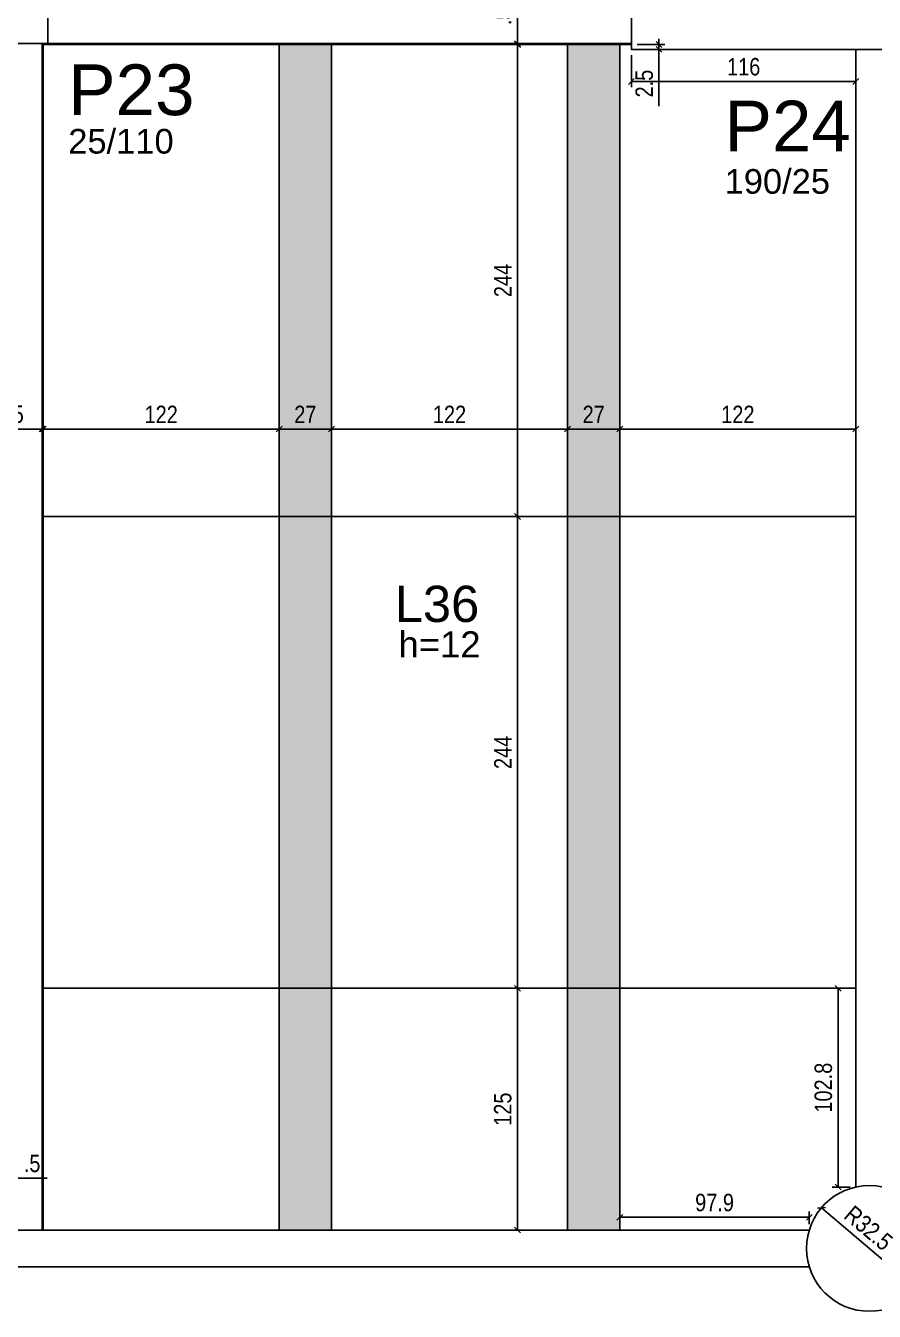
# Model space of a CAD drawing. Header units: millimetres. Extents: x 2716 to 9044, y 218 to 3839.
# Drawn here: x 6586 to 7025, y 1372 to 2037 of the extents above; entities that cross this region are included whole.
import ezdxf

# ---------------------------------------------------------------- set-up
doc = ezdxf.new("R2010")
doc.units = ezdxf.units.MM
for name, color, linetype in [('1', 3, 'Continuous'), ('213', 3, 'Continuous'), ('216', 3, 'Continuous'), ('220', 5, 'Continuous'), ('222', 6, 'Continuous'), ('226', 4, 'Continuous'), ('COTA', 2, 'Continuous'), ('Painéis', 200, 'Continuous')]:
    doc.layers.add(name, color=color, linetype=linetype)
doc.layers.add('Hachura', color=251, linetype='Continuous', lineweight=9)
doc.styles.add('COTA TECNICA-50', font='techl___.ttf', dxfattribs={"height": 9})
doc.styles.get("Standard").update_dxf_attribs({"font": 'arial.ttf'})
doc.dimstyles.new('COTA PAINEL-50', dxfattribs={"dimtxt": 9, "dimasz": 3, "dimexe": 3, "dimexo": 3, "dimgap": 3, "dimtad": 1, "dimdec": 1, "dimzin": 12, "dimdsep": 46, "dimtxsty": 'COTA TECNICA-50', "dimblk1": 'OBLIQUE', "dimblk2": 'OBLIQUE', "dimsah": 1, "dimcen": 0.9, "dimclrd": 4, "dimclre": 4, "dimclrt": 240, "dimadec": 1, "dimazin": 3, "dimtfac": 1, "dimtdec": 1, "dimtmove": 0, "dimatfit": 3, "dimfxl": 1, "dimtolj": 1, "dimtzin": 12, "dimarcsym": 0})

# ---------------------------------------------------------------- blocks, each defined once
blk = doc.blocks.new('_Oblique')
at = {"color": 0, "linetype": 'ByBlock', "lineweight": -2}
blk.add_line((-0.5, -0.5), (0.5, 0.5), dxfattribs=at)
blk = doc.blocks.new('*D45')
at = {"layer": 'COTA', "color": 4, "lineweight": -2, "transparency": 16777216}
for p, q in [((6575.28, 1441.28), (6572.28, 1441.28)), ((6575.28, 1441.28), (6575.78, 1441.28)), ((6575.78, 1441.28), (6597.37, 1441.28))]:
    blk.add_line(p, q, dxfattribs=at)
at = {"layer": 'Defpoints', "color": 0, "transparency": 16777216}
for p in [(6575.28, 1441.28), (6575.78, 1441.28), (6575.78, 1441.28)]:
    blk.add_point(p, dxfattribs=at)
at = {"layer": 'COTA', "color": 4, "lineweight": -2, "transparency": 16777216, "xscale": 3, "yscale": 3, "zscale": 3}
blk.add_blockref('_Oblique', (6575.28, 1441.28), dxfattribs=at)
at = {"layer": 'COTA', "color": 4, "lineweight": -2, "transparency": 16777216, "xscale": 3, "yscale": 3, "zscale": 3, "rotation": 180}
blk.add_blockref('_Oblique', (6575.78, 1441.28), dxfattribs=at)
at = {"layer": 'COTA', "color": 240, "transparency": 16777216, "insert": (6589.58, 1448.87), "char_height": 9, "attachment_point": 5, "style": 'COTA TECNICA-50'}
blk.add_mtext('\\A1;.5', dxfattribs=at)
blk = doc.blocks.new('*D77')
at = {"layer": 'COTA', "color": 4, "lineweight": -2, "transparency": 16777216}
blk.add_line((7015.28, 1828.65), (6893.28, 1828.65), dxfattribs=at)
at = {"layer": 'Defpoints', "color": 0, "transparency": 16777216}
for p in [(6893.28, 1828.65), (6893.28, 1828.65), (7015.28, 1828.65)]:
    blk.add_point(p, dxfattribs=at)
at = {"layer": 'COTA', "color": 4, "lineweight": -2, "transparency": 16777216, "xscale": 3, "yscale": 3, "zscale": 3, "rotation": 180}
blk.add_blockref('_Oblique', (6893.28, 1828.65), dxfattribs=at)
at = {"layer": 'COTA', "color": 4, "lineweight": -2, "transparency": 16777216, "xscale": 3, "yscale": 3, "zscale": 3}
blk.add_blockref('_Oblique', (7015.28, 1828.65), dxfattribs=at)
at = {"layer": 'COTA', "color": 240, "transparency": 16777216, "insert": (6954.28, 1836.2), "char_height": 9, "attachment_point": 5, "style": 'COTA TECNICA-50'}
blk.add_mtext('\\A1;122', dxfattribs=at)
blk = doc.blocks.new('*D78')
at = {"layer": 'COTA', "color": 4, "lineweight": -2, "transparency": 16777216}
blk.add_line((6893.28, 1828.65), (6866.28, 1828.65), dxfattribs=at)
at = {"layer": 'Defpoints', "color": 0, "transparency": 16777216}
for p in [(6866.28, 1828.65), (6866.28, 1828.65), (6893.28, 1828.65)]:
    blk.add_point(p, dxfattribs=at)
at = {"layer": 'COTA', "color": 4, "lineweight": -2, "transparency": 16777216, "xscale": 3, "yscale": 3, "zscale": 3, "rotation": 180}
blk.add_blockref('_Oblique', (6866.28, 1828.65), dxfattribs=at)
at = {"layer": 'COTA', "color": 4, "lineweight": -2, "transparency": 16777216, "xscale": 3, "yscale": 3, "zscale": 3}
blk.add_blockref('_Oblique', (6893.28, 1828.65), dxfattribs=at)
at = {"layer": 'COTA', "color": 240, "transparency": 16777216, "insert": (6879.78, 1836.21), "char_height": 9, "attachment_point": 5, "style": 'COTA TECNICA-50'}
blk.add_mtext('\\A1;27', dxfattribs=at)
blk = doc.blocks.new('*D79')
at = {"layer": 'COTA', "color": 4, "lineweight": -2, "transparency": 16777216}
blk.add_line((6866.28, 1828.65), (6744.28, 1828.65), dxfattribs=at)
at = {"layer": 'Defpoints', "color": 0, "transparency": 16777216}
for p in [(6744.28, 1828.65), (6744.28, 1828.65), (6866.28, 1828.65)]:
    blk.add_point(p, dxfattribs=at)
at = {"layer": 'COTA', "color": 4, "lineweight": -2, "transparency": 16777216, "xscale": 3, "yscale": 3, "zscale": 3, "rotation": 180}
blk.add_blockref('_Oblique', (6744.28, 1828.65), dxfattribs=at)
at = {"layer": 'COTA', "color": 4, "lineweight": -2, "transparency": 16777216, "xscale": 3, "yscale": 3, "zscale": 3}
blk.add_blockref('_Oblique', (6866.28, 1828.65), dxfattribs=at)
at = {"layer": 'COTA', "color": 240, "transparency": 16777216, "insert": (6805.28, 1836.2), "char_height": 9, "attachment_point": 5, "style": 'COTA TECNICA-50'}
blk.add_mtext('\\A1;122', dxfattribs=at)
blk = doc.blocks.new('*D80')
at = {"layer": 'COTA', "color": 4, "lineweight": -2, "transparency": 16777216}
blk.add_line((6744.28, 1828.65), (6717.28, 1828.65), dxfattribs=at)
at = {"layer": 'Defpoints', "color": 0, "transparency": 16777216}
for p in [(6717.28, 1828.65), (6717.28, 1828.65), (6744.28, 1828.65)]:
    blk.add_point(p, dxfattribs=at)
at = {"layer": 'COTA', "color": 4, "lineweight": -2, "transparency": 16777216, "xscale": 3, "yscale": 3, "zscale": 3, "rotation": 180}
blk.add_blockref('_Oblique', (6717.28, 1828.65), dxfattribs=at)
at = {"layer": 'COTA', "color": 4, "lineweight": -2, "transparency": 16777216, "xscale": 3, "yscale": 3, "zscale": 3}
blk.add_blockref('_Oblique', (6744.28, 1828.65), dxfattribs=at)
at = {"layer": 'COTA', "color": 240, "transparency": 16777216, "insert": (6730.78, 1836.21), "char_height": 9, "attachment_point": 5, "style": 'COTA TECNICA-50'}
blk.add_mtext('\\A1;27', dxfattribs=at)
blk = doc.blocks.new('*D81')
at = {"layer": 'COTA', "color": 4, "lineweight": -2, "transparency": 16777216}
blk.add_line((6717.28, 1828.65), (6595.28, 1828.65), dxfattribs=at)
at = {"layer": 'Defpoints', "color": 0, "transparency": 16777216}
for p in [(6595.28, 1828.65), (6595.28, 1828.65), (6717.28, 1828.65)]:
    blk.add_point(p, dxfattribs=at)
at = {"layer": 'COTA', "color": 4, "lineweight": -2, "transparency": 16777216, "xscale": 3, "yscale": 3, "zscale": 3, "rotation": 180}
blk.add_blockref('_Oblique', (6595.28, 1828.65), dxfattribs=at)
at = {"layer": 'COTA', "color": 4, "lineweight": -2, "transparency": 16777216, "xscale": 3, "yscale": 3, "zscale": 3}
blk.add_blockref('_Oblique', (6717.28, 1828.65), dxfattribs=at)
at = {"layer": 'COTA', "color": 240, "transparency": 16777216, "insert": (6656.28, 1836.2), "char_height": 9, "attachment_point": 5, "style": 'COTA TECNICA-50'}
blk.add_mtext('\\A1;122', dxfattribs=at)
blk = doc.blocks.new('*D82')
at = {"layer": 'COTA', "color": 4, "lineweight": -2, "transparency": 16777216}
for p, q in [((6594.78, 1828.65), (6573.19, 1828.65)), ((6595.28, 1828.65), (6594.78, 1828.65)), ((6595.28, 1828.65), (6598.28, 1828.65))]:
    blk.add_line(p, q, dxfattribs=at)
at = {"layer": 'Defpoints', "color": 0, "transparency": 16777216}
for p in [(6594.78, 1828.65), (6594.78, 1828.65), (6595.28, 1828.65)]:
    blk.add_point(p, dxfattribs=at)
at = {"layer": 'COTA', "color": 4, "lineweight": -2, "transparency": 16777216, "xscale": 3, "yscale": 3, "zscale": 3}
blk.add_blockref('_Oblique', (6594.78, 1828.65), dxfattribs=at)
at = {"layer": 'COTA', "color": 4, "lineweight": -2, "transparency": 16777216, "xscale": 3, "yscale": 3, "zscale": 3, "rotation": 180}
blk.add_blockref('_Oblique', (6595.28, 1828.65), dxfattribs=at)
at = {"layer": 'COTA', "color": 240, "transparency": 16777216, "insert": (6580.98, 1836.25), "char_height": 9, "attachment_point": 5, "style": 'COTA TECNICA-50'}
blk.add_mtext('\\A1;.5', dxfattribs=at)
blk = doc.blocks.new('*D265')
at = {"layer": 'COTA', "color": 4, "lineweight": -2, "transparency": 16777216}
for p, q in [((6913.53, 2027.44), (6913.53, 2030.44)), ((6902.28, 2027.44), (6916.53, 2027.44)), ((6902.28, 2024.94), (6916.53, 2024.94)), ((6913.53, 2027.44), (6913.53, 2024.94)), ((6913.53, 2024.94), (6913.53, 1995.58))]:
    blk.add_line(p, q, dxfattribs=at)
at = {"layer": 'Defpoints', "color": 0, "transparency": 16777216}
for p in [(6899.28, 2027.44), (6899.28, 2024.94), (6913.53, 2024.94)]:
    blk.add_point(p, dxfattribs=at)
at = {"layer": 'COTA', "color": 4, "lineweight": -2, "transparency": 16777216, "xscale": 3, "yscale": 3, "zscale": 3}
for p, rotation in [((6913.53, 2027.44), 270), ((6913.53, 2024.94), 90)]:
    blk.add_blockref('_Oblique', p, dxfattribs=dict(at, rotation=rotation))
at = {"layer": 'COTA', "color": 240, "transparency": 16777216, "insert": (6905.94, 2007.26), "char_height": 9, "attachment_point": 5, "rotation": 90, "style": 'COTA TECNICA-50'}
blk.add_mtext('\\A1;2.5', dxfattribs=at)
blk = doc.blocks.new('*D266')
at = {"layer": 'COTA', "color": 4, "lineweight": -2, "transparency": 16777216}
for p, q in [((6899.28, 2021.94), (6899.28, 2005.34)), ((7015.28, 2021.94), (7015.28, 2005.34)), ((6899.28, 2008.34), (7015.28, 2008.34))]:
    blk.add_line(p, q, dxfattribs=at)
at = {"layer": 'Defpoints', "color": 0, "transparency": 16777216}
for p in [(6899.28, 2024.94), (7015.28, 2024.94), (7015.28, 2008.34)]:
    blk.add_point(p, dxfattribs=at)
at = {"layer": 'COTA', "color": 4, "lineweight": -2, "transparency": 16777216, "xscale": 3, "yscale": 3, "zscale": 3, "rotation": 180}
blk.add_blockref('_Oblique', (6899.28, 2008.34), dxfattribs=at)
at = {"layer": 'COTA', "color": 4, "lineweight": -2, "transparency": 16777216, "xscale": 3, "yscale": 3, "zscale": 3}
blk.add_blockref('_Oblique', (7015.28, 2008.34), dxfattribs=at)
at = {"layer": 'COTA', "color": 240, "transparency": 16777216, "insert": (6957.28, 2015.93), "char_height": 9, "attachment_point": 5, "style": 'COTA TECNICA-50'}
blk.add_mtext('\\A1;116', dxfattribs=at)
blk = doc.blocks.new('*D267')
at = {"layer": 'COTA', "color": 4, "lineweight": -2, "transparency": 16777216}
for p, q in [((6893.28, 1417.44), (6893.28, 1424.04)), ((6991.2, 1417.44), (6991.2, 1424.04)), ((6893.28, 1421.04), (6991.2, 1421.04))]:
    blk.add_line(p, q, dxfattribs=at)
at = {"layer": 'Defpoints', "color": 0, "transparency": 16777216}
for p in [(6991.2, 1421.04), (6893.28, 1414.44), (6991.2, 1414.44)]:
    blk.add_point(p, dxfattribs=at)
at = {"layer": 'COTA', "color": 4, "lineweight": -2, "transparency": 16777216, "xscale": 3, "yscale": 3, "zscale": 3, "rotation": 180}
blk.add_blockref('_Oblique', (6893.28, 1421.04), dxfattribs=at)
at = {"layer": 'COTA', "color": 4, "lineweight": -2, "transparency": 16777216, "xscale": 3, "yscale": 3, "zscale": 3}
blk.add_blockref('_Oblique', (6991.2, 1421.04), dxfattribs=at)
at = {"layer": 'COTA', "color": 240, "transparency": 16777216, "insert": (6942.24, 1428.63), "char_height": 9, "attachment_point": 5, "style": 'COTA TECNICA-50'}
blk.add_mtext('\\A1;97.9', dxfattribs=at)
blk = doc.blocks.new('*D268')
at = {"layer": 'COTA', "color": 4, "lineweight": -2, "transparency": 16777216}
for p, q in [((7012.28, 1539.44), (7003.1, 1539.44)), ((7006.1, 1436.68), (7006.1, 1539.44)), ((7012.28, 1436.68), (7003.1, 1436.68))]:
    blk.add_line(p, q, dxfattribs=at)
at = {"layer": 'Defpoints', "color": 0, "transparency": 16777216}
for p in [(7006.1, 1539.44), (7015.28, 1539.44), (7015.28, 1436.68)]:
    blk.add_point(p, dxfattribs=at)
at = {"layer": 'COTA', "color": 4, "lineweight": -2, "transparency": 16777216, "xscale": 3, "yscale": 3, "zscale": 3}
for p, rotation in [((7006.1, 1539.44), 90), ((7006.1, 1436.68), 270)]:
    blk.add_blockref('_Oblique', p, dxfattribs=dict(at, rotation=rotation))
at = {"layer": 'COTA', "color": 240, "transparency": 16777216, "insert": (6998.49, 1488.06), "char_height": 9, "attachment_point": 5, "rotation": 90, "style": 'COTA TECNICA-50'}
blk.add_mtext('\\A1;102.8', dxfattribs=at)
blk = doc.blocks.new('*D269')
at = {"layer": 'COTA', "color": 4, "lineweight": -2, "transparency": 16777216}
blk.add_line((7031.56, 1397.06), (6997.51, 1425.98), dxfattribs=at)
at = {"layer": 'Defpoints', "color": 0, "transparency": 16777216}
for p in [(6997.51, 1425.98), (7022.28, 1404.94)]:
    blk.add_point(p, dxfattribs=at)
at = {"layer": 'COTA', "color": 4, "lineweight": -2, "transparency": 16777216, "xscale": 3, "yscale": 3, "zscale": 3, "rotation": 139.6635409988173}
blk.add_blockref('_Oblique', (6997.51, 1425.98), dxfattribs=at)
at = {"layer": 'COTA', "color": 240, "transparency": 16777216, "insert": (7021.8, 1415.45), "char_height": 9, "attachment_point": 5, "rotation": 319.66354, "style": 'COTA TECNICA-50'}
blk.add_mtext('\\A1;R32.5', dxfattribs=at)
blk = doc.blocks.new('*D83')
at = {"layer": 'COTA', "color": 4, "lineweight": -2, "transparency": 16777216}
for p, q in [((6840.42, 2027.94), (6840.42, 2049.53)), ((6837.94, 2027.94), (6837.42, 2027.94)), ((6840.42, 2027.44), (6840.42, 2027.94)), ((6837.94, 2027.44), (6837.42, 2027.44)), ((6840.42, 2027.44), (6840.42, 2024.44))]:
    blk.add_line(p, q, dxfattribs=at)
at = {"layer": 'Defpoints', "color": 0, "transparency": 16777216}
for p in [(6840.42, 2027.94), (6840.94, 2027.94), (6840.94, 2027.44)]:
    blk.add_point(p, dxfattribs=at)
at = {"layer": 'COTA', "color": 4, "lineweight": -2, "transparency": 16777216, "xscale": 3, "yscale": 3, "zscale": 3}
for p, rotation in [((6840.42, 2027.94), 270), ((6840.42, 2027.44), 90)]:
    blk.add_blockref('_Oblique', p, dxfattribs=dict(at, rotation=rotation))
at = {"layer": 'COTA', "color": 240, "transparency": 16777216, "insert": (6832.82, 2041.74), "char_height": 9, "attachment_point": 5, "rotation": 90, "style": 'COTA TECNICA-50'}
blk.add_mtext('\\A1;.5', dxfattribs=at)
blk = doc.blocks.new('*D84')
at = {"layer": 'COTA', "color": 4, "lineweight": -2, "transparency": 16777216}
for p, q in [((6837.42, 2027.44), (6837.42, 2027.44)), ((6840.42, 2027.44), (6840.42, 1783.44)), ((6837.42, 1783.44), (6837.42, 1783.44))]:
    blk.add_line(p, q, dxfattribs=at)
at = {"layer": 'Defpoints', "color": 0, "transparency": 16777216}
for p in [(6840.42, 2027.44), (6840.42, 1783.44), (6840.42, 1783.44)]:
    blk.add_point(p, dxfattribs=at)
at = {"layer": 'COTA', "color": 4, "lineweight": -2, "transparency": 16777216, "xscale": 3, "yscale": 3, "zscale": 3}
for p, rotation in [((6840.42, 2027.44), 90), ((6840.42, 1783.44), 270)]:
    blk.add_blockref('_Oblique', p, dxfattribs=dict(at, rotation=rotation))
at = {"layer": 'COTA', "color": 240, "transparency": 16777216, "insert": (6832.85, 1905.44), "char_height": 9, "attachment_point": 5, "rotation": 90, "style": 'COTA TECNICA-50'}
blk.add_mtext('\\A1;244', dxfattribs=at)
blk = doc.blocks.new('*D85')
at = {"layer": 'COTA', "color": 4, "lineweight": -2, "transparency": 16777216}
for p, q in [((6840.42, 1783.44), (6840.42, 1539.44)), ((6837.42, 1539.44), (6837.42, 1539.44))]:
    blk.add_line(p, q, dxfattribs=at)
at = {"layer": 'Defpoints', "color": 0, "transparency": 16777216}
for p in [(6840.42, 1783.44), (6840.42, 1539.44), (6840.42, 1539.44)]:
    blk.add_point(p, dxfattribs=at)
at = {"layer": 'COTA', "color": 4, "lineweight": -2, "transparency": 16777216, "xscale": 3, "yscale": 3, "zscale": 3}
for p, rotation in [((6840.42, 1783.44), 90), ((6840.42, 1539.44), 270)]:
    blk.add_blockref('_Oblique', p, dxfattribs=dict(at, rotation=rotation))
at = {"layer": 'COTA', "color": 240, "transparency": 16777216, "insert": (6832.85, 1661.44), "char_height": 9, "attachment_point": 5, "rotation": 90, "style": 'COTA TECNICA-50'}
blk.add_mtext('\\A1;244', dxfattribs=at)
blk = doc.blocks.new('*D86')
at = {"layer": 'COTA', "color": 4, "lineweight": -2, "transparency": 16777216}
for p, q in [((6837.42, 1539.44), (6837.42, 1539.44)), ((6840.42, 1539.44), (6840.42, 1414.44)), ((6837.42, 1414.44), (6837.42, 1414.44))]:
    blk.add_line(p, q, dxfattribs=at)
at = {"layer": 'Defpoints', "color": 0, "transparency": 16777216}
for p in [(6840.42, 1539.44), (6840.42, 1414.44), (6840.42, 1414.44)]:
    blk.add_point(p, dxfattribs=at)
at = {"layer": 'COTA', "color": 4, "lineweight": -2, "transparency": 16777216, "xscale": 3, "yscale": 3, "zscale": 3}
for p, rotation in [((6840.42, 1539.44), 90), ((6840.42, 1414.44), 270)]:
    blk.add_blockref('_Oblique', p, dxfattribs=dict(at, rotation=rotation))
at = {"layer": 'COTA', "color": 240, "transparency": 16777216, "insert": (6832.82, 1476.94), "char_height": 9, "attachment_point": 5, "rotation": 90, "style": 'COTA TECNICA-50'}
blk.add_mtext('\\A1;125', dxfattribs=at)

msp = doc.modelspace()

# ---------------------------------------------------------------- hatches: boundary and pattern name
at = {"layer": 'Hachura', "linetype": 'ByBlock'}
h = msp.add_hatch(color=256, dxfattribs=at)
h.dxf.hatch_style = 1
h.paths.add_polyline_path([(6717.28, 2027.44), (6744.28, 2027.44), (6744.28, 1414.44), (6717.28, 1414.44)])
h = msp.add_hatch(color=256, dxfattribs=at)
h.dxf.hatch_style = 1
h.paths.add_polyline_path([(6866.28, 2027.44), (6893.28, 2027.44), (6893.28, 1414.44), (6866.28, 1414.44)])

# ---------------------------------------------------------------- linework, layer by layer
at = {"layer": '1'}
for p, q in [((6594.78, 2027.94), (6594.78, 1414.44)), ((6597.78, 2027.94), (6899.28, 2027.94)), ((7015.28, 1436.68), (7015.28, 2024.94)), ((6198.36, 1414.44), (6991.2, 1414.44)), ((6198.36, 1395.44), (6991.2, 1395.44))]:
    msp.add_line(p, q, dxfattribs=at)
at = {"layer": '222'}
for points in [[(6572.78, 2027.94), (6597.78, 2027.94), (6597.78, 2137.94), (6572.78, 2137.94), (6572.78, 2027.94)], [(7089.28, 2024.94), (7089.28, 2049.94), (6899.28, 2049.94), (6899.28, 2024.94), (7089.28, 2024.94)]]:
    msp.add_lwpolyline(points, dxfattribs=at)
msp.add_circle((7022.28, 1404.94), 32.5, dxfattribs=at)
at = {"layer": 'Painéis'}
for p, q in [((6595.28, 1414.44), (6595.28, 2027.44)), ((6595.28, 2027.44), (6899.28, 2027.44)), ((6717.28, 1414.44), (6717.28, 2027.44)), ((6744.28, 1414.44), (6744.28, 2027.44)), ((6866.28, 1414.44), (6866.28, 2027.44)), ((6893.28, 1414.44), (6893.28, 2027.44)), ((6595.28, 1783.44), (7015.28, 1783.44)), ((6595.28, 1539.44), (7015.28, 1539.44))]:
    msp.add_line(p, q, dxfattribs=at)

# ---------------------------------------------------------------- texts
at = {"layer": '213'}
for s, p in [('25/110', (6608.26, 1971.07)), ('190/25', (6947.44, 1950.3))]:
    msp.add_text(s, height=12.75, dxfattribs=at).set_placement(p)
at = {"layer": '216'}
msp.add_text('h=12', height=13.5, dxfattribs=at).set_placement((6778.88, 1710.53))
at = {"layer": '220'}
for s, p in [('P23', (6608.26, 1990.94)), ('P24', (6947.44, 1972.16))]:
    msp.add_text(s, height=26.25, dxfattribs=at).set_placement(p)
at = {"layer": '226'}
msp.add_text('L36', height=18.75, dxfattribs=at).set_placement((6776.95, 1728.86))

# ---------------------------------------------------------------- dimensions: what is measured, and where the dimension line sits
at = {"layer": 'COTA'}
for base, p1, p2, angle, picture, middle in [((6840.42, 2027.94), (6840.94, 2027.44), (6840.94, 2027.94), 90, '*D83', (6832.82, 2041.74)), ((6840.42, 1783.44), (6840.42, 2027.44), (6840.42, 1783.44), 90, '*D84', (6832.85, 1905.44)), ((6913.53, 2024.94), (6899.28, 2027.44), (6899.28, 2024.94), 90, '*D265', (6905.94, 2007.26)), ((6840.42, 1539.44), (6840.42, 1783.44), (6840.42, 1539.44), 90, '*D85', (6832.85, 1661.44)), ((6840.42, 1414.44), (6840.42, 1539.44), (6840.42, 1414.44), 90, '*D86', (6832.82, 1476.94)), ((7006.1, 1539.44), (7015.28, 1436.68), (7015.28, 1539.44), 90, '*D268', (6998.49, 1488.06)), ((6575.78, 1441.28), (6575.28, 1441.28), (6575.78, 1441.28), 180, '*D45', (6589.58, 1448.87))]:
    dim = msp.add_linear_dim(base=base, p1=p1, p2=p2, angle=angle, dimstyle='COTA PAINEL-50', dxfattribs=at)
    dim.commit()
    dim.dimension.update_dxf_attribs({"geometry": picture, "text_midpoint": middle})
for base, p1, p2, picture, middle in [((7015.28, 2008.34), (6899.28, 2024.94), (7015.28, 2024.94), '*D266', (6957.28, 2015.93)), ((6594.78, 1828.65), (6595.28, 1828.65), (6594.78, 1828.65), '*D82', (6580.98, 1836.25)), ((6595.28, 1828.65), (6717.28, 1828.65), (6595.28, 1828.65), '*D81', (6656.28, 1836.2)), ((6717.28, 1828.65), (6744.28, 1828.65), (6717.28, 1828.65), '*D80', (6730.78, 1836.21)), ((6744.28, 1828.65), (6866.28, 1828.65), (6744.28, 1828.65), '*D79', (6805.28, 1836.2)), ((6866.28, 1828.65), (6893.28, 1828.65), (6866.28, 1828.65), '*D78', (6879.78, 1836.21)), ((6893.28, 1828.65), (7015.28, 1828.65), (6893.28, 1828.65), '*D77', (6954.28, 1836.2)), ((6991.2, 1421.04), (6893.28, 1414.44), (6991.2, 1414.44), '*D267', (6942.24, 1428.63))]:
    dim = msp.add_linear_dim(base=base, p1=p1, p2=p2, dimstyle='COTA PAINEL-50', dxfattribs=at)
    dim.commit()
    dim.dimension.update_dxf_attribs({"geometry": picture, "text_midpoint": middle})
dim = msp.add_radius_dim(center=(7022.28, 1404.94), mpoint=(6997.51, 1425.98), dimstyle='COTA PAINEL-50', dxfattribs=at)
dim.commit()
dim.dimension.update_dxf_attribs({"geometry": '*D269', "text_midpoint": (7016.82, 1409.58), "dimtype": 164})

doc.saveas('drawing.dxf')
